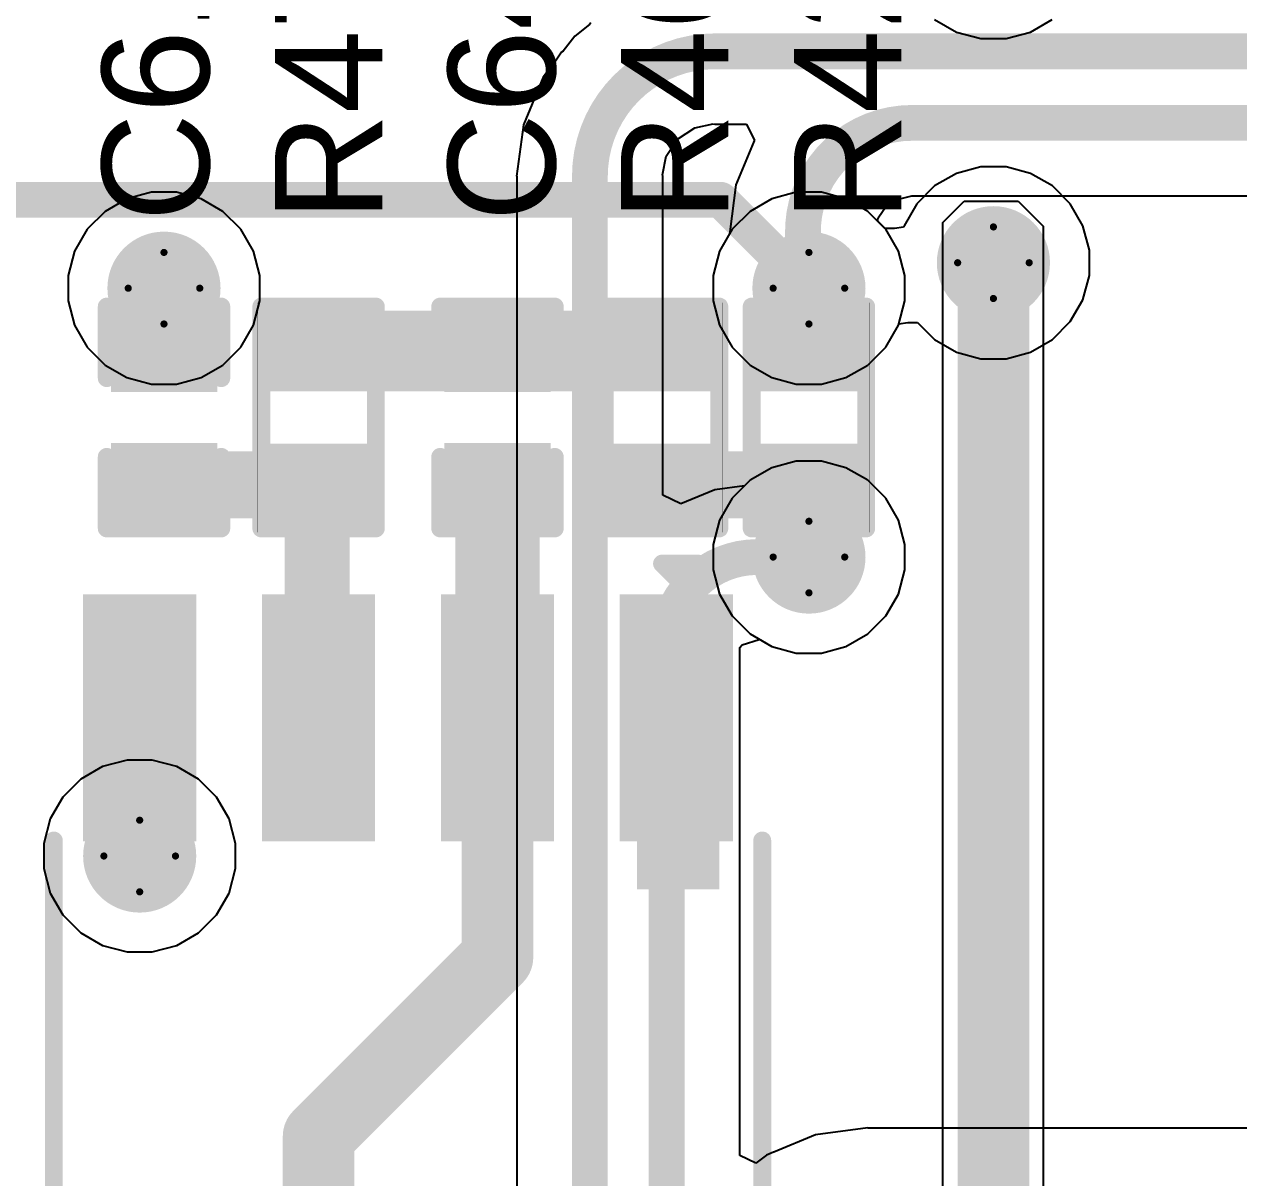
# Model space of a CAD drawing. Header units: inches. Extents: x -17.5 to 14.7, y -6.2 to 5.9.
# Drawn here: x 1.0109 to 1.3503, y 1.4066 to 1.7289 of the extents above; entities that cross this region are included whole.
import ezdxf

# ---------------------------------------------------------------- set-up
doc = ezdxf.new("R2010")
doc.units = ezdxf.units.IN
doc.header["$MEASUREMENT"] = 0
for name, color, linetype in [('Bottom Layer', 5, 'Continuous'), ('Bottom Solder', 6, 'Continuous'), ('Drill Drawing', 1, 'Continuous'), ('Ground Layer', 76, 'Continuous'), ('Power Layer', 16, 'Continuous'), ('Top Layer', 1, 'Continuous'), ('Top Overlay', 2, 'Continuous'), ('Top Paste', 8, 'Continuous'), ('Top Solder', 216, 'Continuous'), ('Via Holes', 16, 'Continuous')]:
    doc.layers.add(name, color=color, linetype=linetype)
doc.styles.add('Arial', font='', dxfattribs={"height": 0.2})
doc.styles.get('Arial').set_extended_font_data('Arial')

# ---------------------------------------------------------------- blocks, each defined once
blk = doc.blocks.new('SOIC_8_0_154___3_90___W______8')
at = {"layer": 'Top Layer'}
for points in [[(-0.13681, 0.06319), (-0.13681, 0.08681), (-0.07579, 0.08681), (-0.07579, 0.06319)], [(0.07579, 0.06319), (0.07579, 0.08681), (0.13681, 0.08681), (0.13681, 0.06319)], [(-0.13681, 0.01319), (-0.13681, 0.03681), (-0.07579, 0.03681), (-0.07579, 0.01319)], [(0.07579, 0.01319), (0.07579, 0.03681), (0.13681, 0.03681), (0.13681, 0.01319)], [(-0.13681, -0.03681), (-0.13681, -0.01319), (-0.07579, -0.01319), (-0.07579, -0.03681)], [(0.07579, -0.03681), (0.07579, -0.01319), (0.13681, -0.01319), (0.13681, -0.03681)], [(-0.13681, -0.08681), (-0.13681, -0.06319), (-0.07579, -0.06319), (-0.07579, -0.08681)], [(0.07579, -0.08681), (0.07579, -0.06319), (0.13681, -0.06319), (0.13681, -0.08681)]]:
    blk.add_hatch(color=1, dxfattribs=at).paths.add_polyline_path(points)
at = {"layer": 'Top Overlay'}
blk.add_hatch(color=2, dxfattribs=at).paths.add_polyline_path([(-0.07238, 0.064), (-0.05838, 0.064), (-0.05838, 0.087), (-0.07238, 0.087)])
at = {"layer": 'Top Paste'}
for points in [[(-0.13681, 0.06319), (-0.13681, 0.08681), (-0.07579, 0.08681), (-0.07579, 0.06319)], [(0.07579, 0.06319), (0.07579, 0.08681), (0.13681, 0.08681), (0.13681, 0.06319)], [(-0.13681, 0.01319), (-0.13681, 0.03681), (-0.07579, 0.03681), (-0.07579, 0.01319)], [(0.07579, 0.01319), (0.07579, 0.03681), (0.13681, 0.03681), (0.13681, 0.01319)], [(-0.13681, -0.03681), (-0.13681, -0.01319), (-0.07579, -0.01319), (-0.07579, -0.03681)], [(0.07579, -0.03681), (0.07579, -0.01319), (0.13681, -0.01319), (0.13681, -0.03681)], [(-0.13681, -0.08681), (-0.13681, -0.06319), (-0.07579, -0.06319), (-0.07579, -0.08681)], [(0.07579, -0.08681), (0.07579, -0.06319), (0.13681, -0.06319), (0.13681, -0.08681)]]:
    blk.add_hatch(color=8, dxfattribs=at).paths.add_polyline_path(points)
at = {"layer": 'Top Solder'}
for points in [[(-0.14081, 0.05919), (-0.14081, 0.09081), (-0.07179, 0.09081), (-0.07179, 0.05919)], [(0.07179, 0.05919), (0.07179, 0.09081), (0.14081, 0.09081), (0.14081, 0.05919)], [(-0.14081, 0.00919), (-0.14081, 0.04081), (-0.07179, 0.04081), (-0.07179, 0.00919)], [(0.07179, 0.00919), (0.07179, 0.04081), (0.14081, 0.04081), (0.14081, 0.00919)], [(-0.14081, -0.04081), (-0.14081, -0.00919), (-0.07179, -0.00919), (-0.07179, -0.04081)], [(0.07179, -0.04081), (0.07179, -0.00919), (0.14081, -0.00919), (0.14081, -0.04081)], [(-0.14081, -0.09081), (-0.14081, -0.05919), (-0.07179, -0.05919), (-0.07179, -0.09081)], [(0.07179, -0.09081), (0.07179, -0.05919), (0.14081, -0.05919), (0.14081, -0.09081)]]:
    blk.add_hatch(color=216, dxfattribs=at).paths.add_polyline_path(points)
at = {"layer": 'Top Overlay'}
for points in [[(0.071, 0.099, 0.005, 0.005, 0), (-0.072, 0.099, 0.005, 0.005, 0)], [(-0.14937, 0.071, 0.005, 0.005, 0), (-0.14937, 0.081, 0.005, 0.005, 0)], [(-0.14437, 0.076, 0.005, 0.005, 0), (-0.14937, 0.081, 0.005, 0.005, 0)], [(-0.14937, 0.071, 0.005, 0.005, 0), (-0.14437, 0.076, 0.005, 0.005, 0)], [(0.071, -0.099, 0.005, 0.005, 0), (-0.072, -0.099, 0.005, 0.005, 0)]]:
    blk.add_lwpolyline(points, format="xyseb", dxfattribs=at)
for points in [[(-0.07325, 0.099, 0.0025, 0.0025, 1), (-0.07075, 0.099, 0.0025, 0.0025, 1)], [(0.06975, 0.099, 0.0025, 0.0025, 1), (0.07225, 0.099, 0.0025, 0.0025, 1)], [(-0.15062, 0.081, 0.0025, 0.0025, 1), (-0.14812, 0.081, 0.0025, 0.0025, 1)], [(-0.15062, 0.081, 0.0025, 0.0025, 1), (-0.14812, 0.081, 0.0025, 0.0025, 1)], [(-0.14562, 0.076, 0.0025, 0.0025, 1), (-0.14312, 0.076, 0.0025, 0.0025, 1)], [(-0.14562, 0.076, 0.0025, 0.0025, 1), (-0.14312, 0.076, 0.0025, 0.0025, 1)], [(-0.15062, 0.071, 0.0025, 0.0025, 1), (-0.14812, 0.071, 0.0025, 0.0025, 1)], [(-0.15062, 0.071, 0.0025, 0.0025, 1), (-0.14812, 0.071, 0.0025, 0.0025, 1)], [(-0.07325, -0.099, 0.0025, 0.0025, 1), (-0.07075, -0.099, 0.0025, 0.0025, 1)], [(0.06975, -0.099, 0.0025, 0.0025, 1), (0.07225, -0.099, 0.0025, 0.0025, 1)]]:
    blk.add_lwpolyline(points, format="xyseb", close=True, dxfattribs=at)
blk = doc.blocks.new('R___0402_28')
at = {"layer": 'Top Layer'}
for points in [[(-0.0275, -0.0125), (-0.0275, 0.0125), (-0.0095, 0.0125), (-0.0095, -0.0125)], [(0.0095, -0.0125), (0.0095, 0.0125), (0.0275, 0.0125), (0.0275, -0.0125)]]:
    blk.add_hatch(color=1, dxfattribs=at).paths.add_polyline_path(points)
at = {"layer": 'Top Paste'}
for points in [[(-0.0275, -0.0125), (-0.0275, 0.0125), (-0.0095, 0.0125), (-0.0095, -0.0125)], [(0.0095, -0.0125), (0.0095, 0.0125), (0.0275, 0.0125), (0.0275, -0.0125)]]:
    blk.add_hatch(color=8, dxfattribs=at).paths.add_polyline_path(points)
at = {"layer": 'Top Solder'}
for points in [[(-0.02967, -0.01467), (-0.02967, 0.01467), (-0.00733, 0.01467), (-0.00733, -0.01467)], [(0.00733, -0.01467), (0.00733, 0.01467), (0.02967, 0.01467), (0.02967, -0.01467)]]:
    blk.add_hatch(color=216, dxfattribs=at).paths.add_polyline_path(points)
at = {"layer": 'Top Overlay'}
for points in [[(-0.031, -0.016, 0.005, 0.005, 0), (-0.031, 0.016, 0.005, 0.005, 0)], [(0.031, 0.016, 0.005, 0.005, 0), (-0.031, 0.016, 0.005, 0.005, 0)], [(0.031, -0.016, 0.005, 0.005, 0), (0.031, 0.016, 0.005, 0.005, 0)], [(0.031, -0.016, 0.005, 0.005, 0), (-0.031, -0.016, 0.005, 0.005, 0)], [(0.032, -0.017, 0.000127, 0.000127, 0), (-0.032, -0.017, 0.000127, 0.000127, 0)]]:
    blk.add_lwpolyline(points, format="xyseb", dxfattribs=at)
for points in [[(-0.03225, 0.016, 0.0025, 0.0025, 1), (-0.02975, 0.016, 0.0025, 0.0025, 1)], [(-0.03225, 0.016, 0.0025, 0.0025, 1), (-0.02975, 0.016, 0.0025, 0.0025, 1)], [(0.02975, 0.016, 0.0025, 0.0025, 1), (0.03225, 0.016, 0.0025, 0.0025, 1)], [(0.02975, 0.016, 0.0025, 0.0025, 1), (0.03225, 0.016, 0.0025, 0.0025, 1)], [(-0.03225, -0.016, 0.0025, 0.0025, 1), (-0.02975, -0.016, 0.0025, 0.0025, 1)], [(-0.03225, -0.016, 0.0025, 0.0025, 1), (-0.02975, -0.016, 0.0025, 0.0025, 1)], [(0.02975, -0.016, 0.0025, 0.0025, 1), (0.03225, -0.016, 0.0025, 0.0025, 1)], [(0.02975, -0.016, 0.0025, 0.0025, 1), (0.03225, -0.016, 0.0025, 0.0025, 1)], [(-0.03203, -0.017, 0.0000635, 0.0000635, 1), (-0.03197, -0.017, 0.0000635, 0.0000635, 1)], [(0.03197, -0.017, 0.0000635, 0.0000635, 1), (0.03203, -0.017, 0.0000635, 0.0000635, 1)]]:
    blk.add_lwpolyline(points, format="xyseb", close=True, dxfattribs=at)
blk = doc.blocks.new('R___0402_29')
at = {"layer": 'Top Layer'}
for points in [[(-0.0275, -0.0125), (-0.0275, 0.0125), (-0.0095, 0.0125), (-0.0095, -0.0125)], [(0.0095, -0.0125), (0.0095, 0.0125), (0.0275, 0.0125), (0.0275, -0.0125)]]:
    blk.add_hatch(color=1, dxfattribs=at).paths.add_polyline_path(points)
at = {"layer": 'Top Paste'}
for points in [[(-0.0275, -0.0125), (-0.0275, 0.0125), (-0.0095, 0.0125), (-0.0095, -0.0125)], [(0.0095, -0.0125), (0.0095, 0.0125), (0.0275, 0.0125), (0.0275, -0.0125)]]:
    blk.add_hatch(color=8, dxfattribs=at).paths.add_polyline_path(points)
at = {"layer": 'Top Solder'}
for points in [[(-0.02967, -0.01467), (-0.02967, 0.01467), (-0.00733, 0.01467), (-0.00733, -0.01467)], [(0.00733, -0.01467), (0.00733, 0.01467), (0.02967, 0.01467), (0.02967, -0.01467)]]:
    blk.add_hatch(color=216, dxfattribs=at).paths.add_polyline_path(points)
at = {"layer": 'Top Overlay'}
for points in [[(-0.031, 0.016, 0.005, 0.005, 0), (-0.031, -0.016, 0.005, 0.005, 0)], [(-0.031, 0.016, 0.005, 0.005, 0), (0.031, 0.016, 0.005, 0.005, 0)], [(0.031, 0.016, 0.005, 0.005, 0), (0.031, -0.016, 0.005, 0.005, 0)], [(-0.031, -0.016, 0.005, 0.005, 0), (0.031, -0.016, 0.005, 0.005, 0)], [(-0.032, -0.017, 0.000127, 0.000127, 0), (0.032, -0.017, 0.000127, 0.000127, 0)]]:
    blk.add_lwpolyline(points, format="xyseb", dxfattribs=at)
for points in [[(-0.03225, 0.016, 0.0025, 0.0025, 1), (-0.02975, 0.016, 0.0025, 0.0025, 1)], [(-0.03225, 0.016, 0.0025, 0.0025, 1), (-0.02975, 0.016, 0.0025, 0.0025, 1)], [(0.02975, 0.016, 0.0025, 0.0025, 1), (0.03225, 0.016, 0.0025, 0.0025, 1)], [(0.02975, 0.016, 0.0025, 0.0025, 1), (0.03225, 0.016, 0.0025, 0.0025, 1)], [(-0.03225, -0.016, 0.0025, 0.0025, 1), (-0.02975, -0.016, 0.0025, 0.0025, 1)], [(-0.03225, -0.016, 0.0025, 0.0025, 1), (-0.02975, -0.016, 0.0025, 0.0025, 1)], [(0.02975, -0.016, 0.0025, 0.0025, 1), (0.03225, -0.016, 0.0025, 0.0025, 1)], [(0.02975, -0.016, 0.0025, 0.0025, 1), (0.03225, -0.016, 0.0025, 0.0025, 1)], [(-0.03203, -0.017, 0.0000635, 0.0000635, 1), (-0.03197, -0.017, 0.0000635, 0.0000635, 1)], [(0.03197, -0.017, 0.0000635, 0.0000635, 1), (0.03203, -0.017, 0.0000635, 0.0000635, 1)]]:
    blk.add_lwpolyline(points, format="xyseb", close=True, dxfattribs=at)
blk = doc.blocks.new('R___0402_33')
at = {"layer": 'Top Layer'}
for points in [[(-0.0275, -0.0125), (-0.0275, 0.0125), (-0.0095, 0.0125), (-0.0095, -0.0125)], [(0.0095, -0.0125), (0.0095, 0.0125), (0.0275, 0.0125), (0.0275, -0.0125)]]:
    blk.add_hatch(color=1, dxfattribs=at).paths.add_polyline_path(points)
at = {"layer": 'Top Paste'}
for points in [[(-0.0275, -0.0125), (-0.0275, 0.0125), (-0.0095, 0.0125), (-0.0095, -0.0125)], [(0.0095, -0.0125), (0.0095, 0.0125), (0.0275, 0.0125), (0.0275, -0.0125)]]:
    blk.add_hatch(color=8, dxfattribs=at).paths.add_polyline_path(points)
at = {"layer": 'Top Solder'}
for points in [[(-0.02967, -0.01467), (-0.02967, 0.01467), (-0.00733, 0.01467), (-0.00733, -0.01467)], [(0.00733, -0.01467), (0.00733, 0.01467), (0.02967, 0.01467), (0.02967, -0.01467)]]:
    blk.add_hatch(color=216, dxfattribs=at).paths.add_polyline_path(points)
at = {"layer": 'Top Overlay'}
for points in [[(-0.031, 0.016, 0.005, 0.005, 0), (-0.031, -0.016, 0.005, 0.005, 0)], [(-0.031, 0.016, 0.005, 0.005, 0), (0.031, 0.016, 0.005, 0.005, 0)], [(0.031, 0.016, 0.005, 0.005, 0), (0.031, -0.016, 0.005, 0.005, 0)], [(-0.031, -0.016, 0.005, 0.005, 0), (0.031, -0.016, 0.005, 0.005, 0)], [(-0.032, -0.017, 0.000127, 0.000127, 0), (0.032, -0.017, 0.000127, 0.000127, 0)]]:
    blk.add_lwpolyline(points, format="xyseb", dxfattribs=at)
for points in [[(-0.03225, 0.016, 0.0025, 0.0025, 1), (-0.02975, 0.016, 0.0025, 0.0025, 1)], [(-0.03225, 0.016, 0.0025, 0.0025, 1), (-0.02975, 0.016, 0.0025, 0.0025, 1)], [(0.02975, 0.016, 0.0025, 0.0025, 1), (0.03225, 0.016, 0.0025, 0.0025, 1)], [(0.02975, 0.016, 0.0025, 0.0025, 1), (0.03225, 0.016, 0.0025, 0.0025, 1)], [(-0.03225, -0.016, 0.0025, 0.0025, 1), (-0.02975, -0.016, 0.0025, 0.0025, 1)], [(-0.03225, -0.016, 0.0025, 0.0025, 1), (-0.02975, -0.016, 0.0025, 0.0025, 1)], [(0.02975, -0.016, 0.0025, 0.0025, 1), (0.03225, -0.016, 0.0025, 0.0025, 1)], [(0.02975, -0.016, 0.0025, 0.0025, 1), (0.03225, -0.016, 0.0025, 0.0025, 1)], [(-0.03203, -0.017, 0.0000635, 0.0000635, 1), (-0.03197, -0.017, 0.0000635, 0.0000635, 1)], [(0.03197, -0.017, 0.0000635, 0.0000635, 1), (0.03203, -0.017, 0.0000635, 0.0000635, 1)]]:
    blk.add_lwpolyline(points, format="xyseb", close=True, dxfattribs=at)
blk = doc.blocks.new('C___0402_55')
at = {"layer": 'Top Layer'}
for points in [[(-0.0275, -0.0125), (-0.0275, 0.0125), (-0.0095, 0.0125), (-0.0095, -0.0125)], [(0.0095, -0.0125), (0.0095, 0.0125), (0.0275, 0.0125), (0.0275, -0.0125)]]:
    blk.add_hatch(color=1, dxfattribs=at).paths.add_polyline_path(points)
at = {"layer": 'Top Paste'}
for points in [[(-0.0275, -0.0125), (-0.0275, 0.0125), (-0.0095, 0.0125), (-0.0095, -0.0125)], [(0.0095, -0.0125), (0.0095, 0.0125), (0.0275, 0.0125), (0.0275, -0.0125)]]:
    blk.add_hatch(color=8, dxfattribs=at).paths.add_polyline_path(points)
at = {"layer": 'Top Solder'}
for points in [[(-0.02986, -0.01486), (-0.02986, 0.01486), (-0.00714, 0.01486), (-0.00714, -0.01486)], [(0.00714, -0.01486), (0.00714, 0.01486), (0.02986, 0.01486), (0.02986, -0.01486)]]:
    blk.add_hatch(color=216, dxfattribs=at).paths.add_polyline_path(points)
at = {"layer": 'Top Overlay'}
for points in [[(-0.011, 0.016, 0.005, 0.005, 0), (-0.031, 0.016, 0.005, 0.005, 0)], [(-0.031, -0.016, 0.005, 0.005, 0), (-0.031, 0.016, 0.005, 0.005, 0)], [(0.031, 0.016, 0.005, 0.005, 0), (0.011, 0.016, 0.005, 0.005, 0)], [(0.031, -0.016, 0.005, 0.005, 0), (0.031, 0.016, 0.005, 0.005, 0)], [(-0.011, -0.016, 0.005, 0.005, 0), (-0.031, -0.016, 0.005, 0.005, 0)], [(0.031, -0.016, 0.005, 0.005, 0), (0.011, -0.016, 0.005, 0.005, 0)]]:
    blk.add_lwpolyline(points, format="xyseb", dxfattribs=at)
for points in [[(-0.03225, 0.016, 0.0025, 0.0025, 1), (-0.02975, 0.016, 0.0025, 0.0025, 1)], [(-0.03225, 0.016, 0.0025, 0.0025, 1), (-0.02975, 0.016, 0.0025, 0.0025, 1)], [(-0.01225, 0.016, 0.0025, 0.0025, 1), (-0.00975, 0.016, 0.0025, 0.0025, 1)], [(0.00975, 0.016, 0.0025, 0.0025, 1), (0.01225, 0.016, 0.0025, 0.0025, 1)], [(0.02975, 0.016, 0.0025, 0.0025, 1), (0.03225, 0.016, 0.0025, 0.0025, 1)], [(0.02975, 0.016, 0.0025, 0.0025, 1), (0.03225, 0.016, 0.0025, 0.0025, 1)], [(-0.03225, -0.016, 0.0025, 0.0025, 1), (-0.02975, -0.016, 0.0025, 0.0025, 1)], [(-0.03225, -0.016, 0.0025, 0.0025, 1), (-0.02975, -0.016, 0.0025, 0.0025, 1)], [(-0.01225, -0.016, 0.0025, 0.0025, 1), (-0.00975, -0.016, 0.0025, 0.0025, 1)], [(0.00975, -0.016, 0.0025, 0.0025, 1), (0.01225, -0.016, 0.0025, 0.0025, 1)], [(0.02975, -0.016, 0.0025, 0.0025, 1), (0.03225, -0.016, 0.0025, 0.0025, 1)], [(0.02975, -0.016, 0.0025, 0.0025, 1), (0.03225, -0.016, 0.0025, 0.0025, 1)]]:
    blk.add_lwpolyline(points, format="xyseb", close=True, dxfattribs=at)
blk = doc.blocks.new('C___0402_57')
at = {"layer": 'Top Layer'}
for points in [[(-0.0275, -0.0125), (-0.0275, 0.0125), (-0.0095, 0.0125), (-0.0095, -0.0125)], [(0.0095, -0.0125), (0.0095, 0.0125), (0.0275, 0.0125), (0.0275, -0.0125)]]:
    blk.add_hatch(color=1, dxfattribs=at).paths.add_polyline_path(points)
at = {"layer": 'Top Paste'}
for points in [[(-0.0275, -0.0125), (-0.0275, 0.0125), (-0.0095, 0.0125), (-0.0095, -0.0125)], [(0.0095, -0.0125), (0.0095, 0.0125), (0.0275, 0.0125), (0.0275, -0.0125)]]:
    blk.add_hatch(color=8, dxfattribs=at).paths.add_polyline_path(points)
at = {"layer": 'Top Solder'}
for points in [[(-0.02986, -0.01486), (-0.02986, 0.01486), (-0.00714, 0.01486), (-0.00714, -0.01486)], [(0.00714, -0.01486), (0.00714, 0.01486), (0.02986, 0.01486), (0.02986, -0.01486)]]:
    blk.add_hatch(color=216, dxfattribs=at).paths.add_polyline_path(points)
at = {"layer": 'Top Overlay'}
for points in [[(-0.011, 0.016, 0.005, 0.005, 0), (-0.031, 0.016, 0.005, 0.005, 0)], [(-0.031, -0.016, 0.005, 0.005, 0), (-0.031, 0.016, 0.005, 0.005, 0)], [(0.031, 0.016, 0.005, 0.005, 0), (0.011, 0.016, 0.005, 0.005, 0)], [(0.031, -0.016, 0.005, 0.005, 0), (0.031, 0.016, 0.005, 0.005, 0)], [(-0.011, -0.016, 0.005, 0.005, 0), (-0.031, -0.016, 0.005, 0.005, 0)], [(0.031, -0.016, 0.005, 0.005, 0), (0.011, -0.016, 0.005, 0.005, 0)]]:
    blk.add_lwpolyline(points, format="xyseb", dxfattribs=at)
for points in [[(-0.03225, 0.016, 0.0025, 0.0025, 1), (-0.02975, 0.016, 0.0025, 0.0025, 1)], [(-0.03225, 0.016, 0.0025, 0.0025, 1), (-0.02975, 0.016, 0.0025, 0.0025, 1)], [(-0.01225, 0.016, 0.0025, 0.0025, 1), (-0.00975, 0.016, 0.0025, 0.0025, 1)], [(0.00975, 0.016, 0.0025, 0.0025, 1), (0.01225, 0.016, 0.0025, 0.0025, 1)], [(0.02975, 0.016, 0.0025, 0.0025, 1), (0.03225, 0.016, 0.0025, 0.0025, 1)], [(0.02975, 0.016, 0.0025, 0.0025, 1), (0.03225, 0.016, 0.0025, 0.0025, 1)], [(-0.03225, -0.016, 0.0025, 0.0025, 1), (-0.02975, -0.016, 0.0025, 0.0025, 1)], [(-0.03225, -0.016, 0.0025, 0.0025, 1), (-0.02975, -0.016, 0.0025, 0.0025, 1)], [(-0.01225, -0.016, 0.0025, 0.0025, 1), (-0.00975, -0.016, 0.0025, 0.0025, 1)], [(0.00975, -0.016, 0.0025, 0.0025, 1), (0.01225, -0.016, 0.0025, 0.0025, 1)], [(0.02975, -0.016, 0.0025, 0.0025, 1), (0.03225, -0.016, 0.0025, 0.0025, 1)], [(0.02975, -0.016, 0.0025, 0.0025, 1), (0.03225, -0.016, 0.0025, 0.0025, 1)]]:
    blk.add_lwpolyline(points, format="xyseb", close=True, dxfattribs=at)

msp = doc.modelspace()

# ---------------------------------------------------------------- hatches: boundary and pattern name
at = {"layer": 'Bottom Layer'}
h = msp.add_hatch(color=5, dxfattribs=at)
edge = h.paths.add_edge_path()
edge.add_arc((1.28172, 1.66226), 0.01181, 0, 360)
h = msp.add_hatch(color=5, dxfattribs=at)
edge = h.paths.add_edge_path()
edge.add_arc((1.0499, 1.65514), 0.01181, 0, 360)
h = msp.add_hatch(color=5, dxfattribs=at)
edge = h.paths.add_edge_path()
edge.add_arc((1.23016, 1.65514), 0.01181, 0, 360)
h = msp.add_hatch(color=5, dxfattribs=at)
edge = h.paths.add_edge_path()
edge.add_arc((1.23016, 1.58001), 0.01181, 0, 360)
h = msp.add_hatch(color=5, dxfattribs=at)
edge = h.paths.add_edge_path()
edge.add_arc((1.04311, 1.49647), 0.01181, 0, 360)
at = {"layer": 'Bottom Solder'}
h = msp.add_hatch(color=6, dxfattribs=at)
edge = h.paths.add_edge_path()
edge.add_arc((1.28172, 1.66226), 0.01581, 0, 360)
h = msp.add_hatch(color=6, dxfattribs=at)
edge = h.paths.add_edge_path()
edge.add_arc((1.0499, 1.65514), 0.01581, 0, 360)
h = msp.add_hatch(color=6, dxfattribs=at)
edge = h.paths.add_edge_path()
edge.add_arc((1.23016, 1.65514), 0.01581, 0, 360)
h = msp.add_hatch(color=6, dxfattribs=at)
edge = h.paths.add_edge_path()
edge.add_arc((1.23016, 1.58001), 0.01581, 0, 360)
h = msp.add_hatch(color=6, dxfattribs=at)
edge = h.paths.add_edge_path()
edge.add_arc((1.04311, 1.49647), 0.01581, 0, 360)
at = {"layer": 'Ground Layer'}
h = msp.add_hatch(color=76, dxfattribs=at)
edge = h.paths.add_edge_path()
edge.add_arc((1.28172, 1.66226), 0.01181, 0, 360)
h = msp.add_hatch(color=76, dxfattribs=at)
edge = h.paths.add_edge_path()
edge.add_arc((1.0499, 1.65514), 0.01181, 0, 360)
h = msp.add_hatch(color=76, dxfattribs=at)
edge = h.paths.add_edge_path()
edge.add_arc((1.23016, 1.65514), 0.01181, 0, 360)
h = msp.add_hatch(color=76, dxfattribs=at)
edge = h.paths.add_edge_path()
edge.add_arc((1.23016, 1.58001), 0.01181, 0, 360)
h = msp.add_hatch(color=76, dxfattribs=at)
edge = h.paths.add_edge_path()
edge.add_arc((1.04311, 1.49647), 0.01181, 0, 360)
at = {"layer": 'Power Layer'}
h = msp.add_hatch(color=16, dxfattribs=at)
edge = h.paths.add_edge_path()
edge.add_arc((1.28172, 1.66226), 0.01181, 0, 360)
h = msp.add_hatch(color=16, dxfattribs=at)
edge = h.paths.add_edge_path()
edge.add_arc((1.0499, 1.65514), 0.01181, 0, 360)
h = msp.add_hatch(color=16, dxfattribs=at)
edge = h.paths.add_edge_path()
edge.add_arc((1.23016, 1.65514), 0.01181, 0, 360)
h = msp.add_hatch(color=16, dxfattribs=at)
edge = h.paths.add_edge_path()
edge.add_arc((1.23016, 1.58001), 0.01181, 0, 360)
h = msp.add_hatch(color=16, dxfattribs=at)
edge = h.paths.add_edge_path()
edge.add_arc((1.04311, 1.49647), 0.01181, 0, 360)
at = {"layer": 'Top Layer'}
h = msp.add_hatch(color=1, dxfattribs=at)
edge = h.paths.add_edge_path()
edge.add_arc((1.28172, 1.66226), 0.01181, 0, 360)
h = msp.add_hatch(color=1, dxfattribs=at)
edge = h.paths.add_edge_path()
edge.add_arc((1.0499, 1.65514), 0.01181, 0, 360)
h = msp.add_hatch(color=1, dxfattribs=at)
edge = h.paths.add_edge_path()
edge.add_arc((1.23016, 1.65514), 0.01181, 0, 360)
for points in [[(1.03811, 1.63534), (1.06171, 1.63534), (1.06171, 1.65514), (1.03811, 1.65514)], [(1.21836, 1.63534), (1.24197, 1.63534), (1.24197, 1.65514), (1.21836, 1.65514)], [(1.08061, 1.62634), (1.20161, 1.62634), (1.20161, 1.64883), (1.08061, 1.64883)], [(1.03741, 1.59081), (1.10561, 1.59081), (1.10561, 1.60951), (1.03741, 1.60951)], [(1.17661, 1.59081), (1.24266, 1.59081), (1.24266, 1.60951), (1.17661, 1.60951)], [(1.08365, 1.53511), (1.10177, 1.53511), (1.10177, 1.60811), (1.08365, 1.60811)], [(1.1313, 1.53511), (1.15492, 1.53511), (1.15492, 1.59981), (1.1313, 1.59981)], [(1.24196, 1.59981), (1.21836, 1.59981), (1.21836, 1.58001), (1.24196, 1.58001)], [(1.05491, 1.52), (1.0313, 1.52), (1.0313, 1.49647), (1.05491, 1.49647)]]:
    msp.add_hatch(color=1, dxfattribs=at).paths.add_polyline_path(points)
h = msp.add_hatch(color=1, dxfattribs=at)
edge = h.paths.add_edge_path()
edge.add_arc((1.23016, 1.58001), 0.01181, 0, 360)
h = msp.add_hatch(color=1, dxfattribs=at)
edge = h.paths.add_edge_path()
edge.add_arc((1.04311, 1.49647), 0.01181, 0, 360)
at = {"layer": 'Top Solder'}
h = msp.add_hatch(color=216, dxfattribs=at)
edge = h.paths.add_edge_path()
edge.add_arc((1.28172, 1.66226), 0.01581, 0, 360)
h = msp.add_hatch(color=216, dxfattribs=at)
edge = h.paths.add_edge_path()
edge.add_arc((1.0499, 1.65514), 0.01581, 0, 360)
h = msp.add_hatch(color=216, dxfattribs=at)
edge = h.paths.add_edge_path()
edge.add_arc((1.23016, 1.65514), 0.01581, 0, 360)
h = msp.add_hatch(color=216, dxfattribs=at)
edge = h.paths.add_edge_path()
edge.add_arc((1.23016, 1.58001), 0.01581, 0, 360)
h = msp.add_hatch(color=216, dxfattribs=at)
edge = h.paths.add_edge_path()
edge.add_arc((1.04311, 1.49647), 0.01581, 0, 360)
at = {"layer": 'Via Holes'}
h = msp.add_hatch(color=7, dxfattribs=at)
edge = h.paths.add_edge_path()
edge.add_arc((1.28172, 1.66226), 0.00591, 0, 360)
h = msp.add_hatch(color=7, dxfattribs=at)
edge = h.paths.add_edge_path()
edge.add_arc((1.0499, 1.65514), 0.00591, 0, 360)
h = msp.add_hatch(color=7, dxfattribs=at)
edge = h.paths.add_edge_path()
edge.add_arc((1.23016, 1.65514), 0.00591, 0, 360)
h = msp.add_hatch(color=7, dxfattribs=at)
edge = h.paths.add_edge_path()
edge.add_arc((1.23016, 1.58001), 0.00591, 0, 360)
h = msp.add_hatch(color=7, dxfattribs=at)
edge = h.paths.add_edge_path()
edge.add_arc((1.04311, 1.49647), 0.00591, 0, 360)

# ---------------------------------------------------------------- linework, layer by layer
at = {"layer": 'Bottom Layer'}
for p, q in [((1.16887, 1.72879), (1.16469, 1.72559)), ((1.16921, 1.72929), (1.16887, 1.72879)), ((1.16469, 1.72559), (1.16149, 1.72141)), ((1.16099, 1.72107), (1.15934, 1.7186)), ((1.16149, 1.72141), (1.16099, 1.72107)), ((1.15934, 1.7186), (1.15589, 1.71411)), ((1.15589, 1.71411), (1.15036, 1.70075)), ((1.15036, 1.70075), (1.14847, 1.68641)), ((1.19824, 1.7), (1.20343, 1.70103)), ((1.20343, 1.70103), (1.20386, 1.70094)), ((1.20386, 1.70094), (1.21275, 1.70094)), ((1.21275, 1.70094), (1.21496, 1.69646)), ((1.19347, 1.69681), (1.19824, 1.7)), ((1.19028, 1.69204), (1.19347, 1.69681)), ((1.21485, 1.69632), (1.20977, 1.68404)), ((1.21496, 1.69646), (1.21485, 1.69632)), ((1.18925, 1.68685), (1.19028, 1.69204)), ((1.14847, 1.68641), (1.14855, 1.68641)), ((1.14855, 1.68641), (1.14855, 1.39321)), ((1.18933, 1.68641), (1.18925, 1.68685)), ((1.18933, 1.5973), (1.18933, 1.68641)), ((1.20977, 1.68404), (1.20803, 1.67087)), ((1.2544, 1.67983), (1.25893, 1.68094)), ((1.25893, 1.68094), (1.25893, 1.68094)), ((1.25893, 1.68094), (1.94038, 1.68094)), ((1.24955, 1.67476), (1.25175, 1.67806)), ((1.25175, 1.67806), (1.2544, 1.67983)), ((1.24936, 1.67385), (1.24955, 1.67476)), ((1.25162, 1.6716), (1.24936, 1.67385)), ((1.20808, 1.67051), (1.20518, 1.66549)), ((1.20803, 1.67087), (1.20808, 1.67051)), ((1.25515, 1.66549), (1.25162, 1.6716)), ((1.20518, 1.66549), (1.20335, 1.65867)), ((1.25697, 1.65867), (1.25515, 1.66549)), ((1.20335, 1.65867), (1.20335, 1.65161)), ((1.25697, 1.65161), (1.25697, 1.65867)), ((1.20335, 1.65161), (1.20518, 1.64479)), ((1.25515, 1.64479), (1.25697, 1.65161)), ((1.20518, 1.64479), (1.20871, 1.63867)), ((1.25162, 1.63867), (1.25515, 1.64479)), ((1.20871, 1.63867), (1.2137, 1.63368)), ((1.24663, 1.63368), (1.25162, 1.63867)), ((1.2137, 1.63368), (1.21981, 1.63015)), ((1.24051, 1.63015), (1.24663, 1.63368)), ((1.21981, 1.63015), (1.22663, 1.62833)), ((1.23369, 1.62833), (1.24051, 1.63015)), ((1.22663, 1.62833), (1.23369, 1.62833)), ((1.22663, 1.60682), (1.21982, 1.60499)), ((1.23369, 1.60682), (1.22663, 1.60682)), ((1.24051, 1.60499), (1.23369, 1.60682)), ((1.21982, 1.60499), (1.2137, 1.60146)), ((1.24663, 1.60146), (1.24051, 1.60499)), ((1.20386, 1.59884), (1.19433, 1.59489)), ((1.21218, 1.59994), (1.20386, 1.59884)), ((1.2137, 1.60146), (1.21218, 1.59994)), ((1.25162, 1.59647), (1.24663, 1.60146)), ((1.19433, 1.59489), (1.18933, 1.5973)), ((1.25515, 1.59036), (1.25162, 1.59647)), ((1.25697, 1.58354), (1.25515, 1.59036)), ((1.25697, 1.57648), (1.25697, 1.58354)), ((1.25515, 1.56966), (1.25697, 1.57648)), ((1.25162, 1.56355), (1.25515, 1.56966)), ((1.24663, 1.55855), (1.25162, 1.56355)), ((1.24051, 1.55502), (1.24663, 1.55855)), ((1.21081, 1.55474), (1.2115, 1.55545)), ((1.21081, 1.41281), (1.21081, 1.55474)), ((1.2115, 1.55545), (1.21624, 1.55693)), ((1.21624, 1.55693), (1.21665, 1.55685)), ((1.21665, 1.55685), (1.21982, 1.55502)), ((1.21982, 1.55502), (1.22663, 1.5532)), ((1.23369, 1.5532), (1.24051, 1.55502)), ((1.22663, 1.5532), (1.23369, 1.5532)), ((1.24663, 1.42049), (1.23195, 1.41855)), ((1.24663, 1.42039), (1.24663, 1.42049)), ((1.93155, 1.42039), (1.24663, 1.42039)), ((1.23195, 1.41855), (1.22034, 1.41375)), ((1.21529, 1.4106), (1.21081, 1.41281)), ((1.21828, 1.41289), (1.21529, 1.4106)), ((1.22023, 1.4137), (1.21828, 1.41289)), ((1.22028, 1.41373), (1.22023, 1.4137)), ((1.22034, 1.41375), (1.22028, 1.41373))]:
    msp.add_line(p, q, dxfattribs=at)
for points in [[(1.18363, 1.71487, 0.01, 0.01, -0.155785), (1.20386, 1.72134, 0.01, 0.01, 0)], [(1.20386, 1.72134, 0.01, 0.01, 0), (1.92764, 1.72134, 0.01, 0.01, 0)], [(1.1754, 1.70665, 0.01, 0.01, -0.08381), (1.18363, 1.71487, 0.01, 0.01, 0)], [(1.16894, 1.68641, 0.01, 0.01, -0.155785), (1.1754, 1.70665, 0.01, 0.01, 0)], [(1.22917, 1.66438, 0.01, 0.01, -0.478605), (1.25893, 1.70134, 0.01, 0.01, 0)], [(1.25893, 1.70134, 0.01, 0.01, 0), (2.21983, 1.70134, 0.01, 0.01, 0)], [(1.16894, 1.02596, 0.01, 0.01, 0), (1.16894, 1.68641, 0.01, 0.01, 0)], [(1.22917, 1.66438, 0.01, 0.01, 0), (1.23016, 1.65514, 0.01, 0.01, 0)], [(1.2, 1.57455, 0.01, 0.01, -0.168957), (1.21568, 1.58001, 0.01, 0.01, 0)], [(1.21568, 1.58001, 0.01, 0.01, 0), (1.23016, 1.58001, 0.01, 0.01, 0)], [(1.19587, 1.57042, 0.01, 0.01, -0.058012), (1.2, 1.57455, 0.01, 0.01, 0)], [(1.19041, 1.55474, 0.01, 0.01, -0.168957), (1.19587, 1.57042, 0.01, 0.01, 0)], [(1.19041, 1.01575, 0.01, 0.01, 0), (1.19041, 1.55474, 0.01, 0.01, 0)]]:
    msp.add_lwpolyline(points, format="xyseb", dxfattribs=at)
for points in [[(1.20136, 1.72134, 0.005, 0.005, 1), (1.20636, 1.72134, 0.005, 0.005, 1)], [(1.20136, 1.72134, 0.005, 0.005, 1), (1.20636, 1.72134, 0.005, 0.005, 1)], [(1.18113, 1.71487, 0.005, 0.005, 1), (1.18613, 1.71487, 0.005, 0.005, 1)], [(1.18113, 1.71487, 0.005, 0.005, 1), (1.18613, 1.71487, 0.005, 0.005, 1)], [(1.1729, 1.70665, 0.005, 0.005, 1), (1.1779, 1.70665, 0.005, 0.005, 1)], [(1.1729, 1.70665, 0.005, 0.005, 1), (1.1779, 1.70665, 0.005, 0.005, 1)], [(1.25643, 1.70134, 0.005, 0.005, 1), (1.26143, 1.70134, 0.005, 0.005, 1)], [(1.25643, 1.70134, 0.005, 0.005, 1), (1.26143, 1.70134, 0.005, 0.005, 1)], [(1.16644, 1.68641, 0.005, 0.005, 1), (1.17144, 1.68641, 0.005, 0.005, 1)], [(1.16644, 1.68641, 0.005, 0.005, 1), (1.17144, 1.68641, 0.005, 0.005, 1)], [(1.22667, 1.66438, 0.005, 0.005, 1), (1.23167, 1.66438, 0.005, 0.005, 1)], [(1.22667, 1.66438, 0.005, 0.005, 1), (1.23167, 1.66438, 0.005, 0.005, 1)], [(1.22766, 1.65514, 0.005, 0.005, 1), (1.23266, 1.65514, 0.005, 0.005, 1)], [(1.21318, 1.58001, 0.005, 0.005, 1), (1.21818, 1.58001, 0.005, 0.005, 1)], [(1.21318, 1.58001, 0.005, 0.005, 1), (1.21818, 1.58001, 0.005, 0.005, 1)], [(1.22766, 1.58001, 0.005, 0.005, 1), (1.23266, 1.58001, 0.005, 0.005, 1)], [(1.1975, 1.57455, 0.005, 0.005, 1), (1.2025, 1.57455, 0.005, 0.005, 1)], [(1.1975, 1.57455, 0.005, 0.005, 1), (1.2025, 1.57455, 0.005, 0.005, 1)], [(1.19337, 1.57042, 0.005, 0.005, 1), (1.19837, 1.57042, 0.005, 0.005, 1)], [(1.19337, 1.57042, 0.005, 0.005, 1), (1.19837, 1.57042, 0.005, 0.005, 1)], [(1.18791, 1.55474, 0.005, 0.005, 1), (1.19291, 1.55474, 0.005, 0.005, 1)], [(1.18791, 1.55474, 0.005, 0.005, 1), (1.19291, 1.55474, 0.005, 0.005, 1)]]:
    msp.add_lwpolyline(points, format="xyseb", close=True, dxfattribs=at)
at = {"layer": 'Drill Drawing'}
for points in [[(1.27172, 1.66226, 0.002, 0.002, 0), (1.28172, 1.67226, 0.002, 0.002, 0)], [(1.28172, 1.67226, 0.002, 0.002, 0), (1.29172, 1.66226, 0.002, 0.002, 0)], [(1.0399, 1.65514, 0.002, 0.002, 0), (1.0499, 1.66514, 0.002, 0.002, 0)], [(1.0499, 1.66514, 0.002, 0.002, 0), (1.0599, 1.65514, 0.002, 0.002, 0)], [(1.22016, 1.65514, 0.002, 0.002, 0), (1.23016, 1.66514, 0.002, 0.002, 0)], [(1.23016, 1.66514, 0.002, 0.002, 0), (1.24016, 1.65514, 0.002, 0.002, 0)], [(1.27172, 1.66226, 0.002, 0.002, 0), (1.28172, 1.65226, 0.002, 0.002, 0)], [(1.28172, 1.65226, 0.002, 0.002, 0), (1.29172, 1.66226, 0.002, 0.002, 0)], [(1.0399, 1.65514, 0.002, 0.002, 0), (1.0499, 1.64514, 0.002, 0.002, 0)], [(1.0499, 1.64514, 0.002, 0.002, 0), (1.0599, 1.65514, 0.002, 0.002, 0)], [(1.22016, 1.65514, 0.002, 0.002, 0), (1.23016, 1.64514, 0.002, 0.002, 0)], [(1.23016, 1.64514, 0.002, 0.002, 0), (1.24016, 1.65514, 0.002, 0.002, 0)], [(1.22016, 1.58001, 0.002, 0.002, 0), (1.23016, 1.59001, 0.002, 0.002, 0)], [(1.23016, 1.59001, 0.002, 0.002, 0), (1.24016, 1.58001, 0.002, 0.002, 0)], [(1.22016, 1.58001, 0.002, 0.002, 0), (1.23016, 1.57001, 0.002, 0.002, 0)], [(1.23016, 1.57001, 0.002, 0.002, 0), (1.24016, 1.58001, 0.002, 0.002, 0)], [(1.03311, 1.49647, 0.002, 0.002, 0), (1.04311, 1.50647, 0.002, 0.002, 0)], [(1.04311, 1.50647, 0.002, 0.002, 0), (1.05311, 1.49647, 0.002, 0.002, 0)], [(1.03311, 1.49647, 0.002, 0.002, 0), (1.04311, 1.48647, 0.002, 0.002, 0)], [(1.04311, 1.48647, 0.002, 0.002, 0), (1.05311, 1.49647, 0.002, 0.002, 0)]]:
    msp.add_lwpolyline(points, format="xyseb", dxfattribs=at)
for points in [[(1.28122, 1.67226, 0.001, 0.001, 1), (1.28222, 1.67226, 0.001, 0.001, 1)], [(1.28122, 1.67226, 0.001, 0.001, 1), (1.28222, 1.67226, 0.001, 0.001, 1)], [(1.0494, 1.66514, 0.001, 0.001, 1), (1.0504, 1.66514, 0.001, 0.001, 1)], [(1.0494, 1.66514, 0.001, 0.001, 1), (1.0504, 1.66514, 0.001, 0.001, 1)], [(1.22966, 1.66514, 0.001, 0.001, 1), (1.23066, 1.66514, 0.001, 0.001, 1)], [(1.22966, 1.66514, 0.001, 0.001, 1), (1.23066, 1.66514, 0.001, 0.001, 1)], [(1.27122, 1.66226, 0.001, 0.001, 1), (1.27222, 1.66226, 0.001, 0.001, 1)], [(1.27122, 1.66226, 0.001, 0.001, 1), (1.27222, 1.66226, 0.001, 0.001, 1)], [(1.29122, 1.66226, 0.001, 0.001, 1), (1.29222, 1.66226, 0.001, 0.001, 1)], [(1.29122, 1.66226, 0.001, 0.001, 1), (1.29222, 1.66226, 0.001, 0.001, 1)], [(1.0394, 1.65514, 0.001, 0.001, 1), (1.0404, 1.65514, 0.001, 0.001, 1)], [(1.0394, 1.65514, 0.001, 0.001, 1), (1.0404, 1.65514, 0.001, 0.001, 1)], [(1.0594, 1.65514, 0.001, 0.001, 1), (1.0604, 1.65514, 0.001, 0.001, 1)], [(1.0594, 1.65514, 0.001, 0.001, 1), (1.0604, 1.65514, 0.001, 0.001, 1)], [(1.21966, 1.65514, 0.001, 0.001, 1), (1.22066, 1.65514, 0.001, 0.001, 1)], [(1.21966, 1.65514, 0.001, 0.001, 1), (1.22066, 1.65514, 0.001, 0.001, 1)], [(1.23966, 1.65514, 0.001, 0.001, 1), (1.24066, 1.65514, 0.001, 0.001, 1)], [(1.23966, 1.65514, 0.001, 0.001, 1), (1.24066, 1.65514, 0.001, 0.001, 1)], [(1.28122, 1.65226, 0.001, 0.001, 1), (1.28222, 1.65226, 0.001, 0.001, 1)], [(1.28122, 1.65226, 0.001, 0.001, 1), (1.28222, 1.65226, 0.001, 0.001, 1)], [(1.0494, 1.64514, 0.001, 0.001, 1), (1.0504, 1.64514, 0.001, 0.001, 1)], [(1.0494, 1.64514, 0.001, 0.001, 1), (1.0504, 1.64514, 0.001, 0.001, 1)], [(1.22966, 1.64514, 0.001, 0.001, 1), (1.23066, 1.64514, 0.001, 0.001, 1)], [(1.22966, 1.64514, 0.001, 0.001, 1), (1.23066, 1.64514, 0.001, 0.001, 1)], [(1.22966, 1.59001, 0.001, 0.001, 1), (1.23066, 1.59001, 0.001, 0.001, 1)], [(1.22966, 1.59001, 0.001, 0.001, 1), (1.23066, 1.59001, 0.001, 0.001, 1)], [(1.21966, 1.58001, 0.001, 0.001, 1), (1.22066, 1.58001, 0.001, 0.001, 1)], [(1.21966, 1.58001, 0.001, 0.001, 1), (1.22066, 1.58001, 0.001, 0.001, 1)], [(1.23966, 1.58001, 0.001, 0.001, 1), (1.24066, 1.58001, 0.001, 0.001, 1)], [(1.23966, 1.58001, 0.001, 0.001, 1), (1.24066, 1.58001, 0.001, 0.001, 1)], [(1.22966, 1.57001, 0.001, 0.001, 1), (1.23066, 1.57001, 0.001, 0.001, 1)], [(1.22966, 1.57001, 0.001, 0.001, 1), (1.23066, 1.57001, 0.001, 0.001, 1)], [(1.04261, 1.50647, 0.001, 0.001, 1), (1.04361, 1.50647, 0.001, 0.001, 1)], [(1.04261, 1.50647, 0.001, 0.001, 1), (1.04361, 1.50647, 0.001, 0.001, 1)], [(1.03261, 1.49647, 0.001, 0.001, 1), (1.03361, 1.49647, 0.001, 0.001, 1)], [(1.03261, 1.49647, 0.001, 0.001, 1), (1.03361, 1.49647, 0.001, 0.001, 1)], [(1.05261, 1.49647, 0.001, 0.001, 1), (1.05361, 1.49647, 0.001, 0.001, 1)], [(1.05261, 1.49647, 0.001, 0.001, 1), (1.05361, 1.49647, 0.001, 0.001, 1)], [(1.04261, 1.48647, 0.001, 0.001, 1), (1.04361, 1.48647, 0.001, 0.001, 1)], [(1.04261, 1.48647, 0.001, 0.001, 1), (1.04361, 1.48647, 0.001, 0.001, 1)]]:
    msp.add_lwpolyline(points, format="xyseb", close=True, dxfattribs=at)
at = {"layer": 'Ground Layer'}
for p, q in [((1.22663, 1.68195), (1.21981, 1.68012)), ((1.23369, 1.68195), (1.22663, 1.68195)), ((1.24051, 1.68012), (1.23369, 1.68195)), ((1.21981, 1.68012), (1.2137, 1.67659)), ((1.24663, 1.67659), (1.24051, 1.68012)), ((1.2137, 1.67659), (1.20871, 1.6716)), ((1.25162, 1.6716), (1.24663, 1.67659)), ((1.20871, 1.6716), (1.20518, 1.66549)), ((1.25515, 1.66549), (1.25162, 1.6716)), ((1.20518, 1.66549), (1.20335, 1.65867)), ((1.25697, 1.65867), (1.25515, 1.66549)), ((1.20335, 1.65867), (1.20335, 1.65161)), ((1.25697, 1.65161), (1.25697, 1.65867)), ((1.20335, 1.65161), (1.20518, 1.64479)), ((1.25515, 1.64479), (1.25697, 1.65161)), ((1.20518, 1.64479), (1.20871, 1.63867)), ((1.25162, 1.63867), (1.25515, 1.64479)), ((1.20871, 1.63867), (1.2137, 1.63368)), ((1.24663, 1.63368), (1.25162, 1.63867)), ((1.2137, 1.63368), (1.21981, 1.63015)), ((1.24051, 1.63015), (1.24663, 1.63368)), ((1.21981, 1.63015), (1.22663, 1.62833)), ((1.23369, 1.62833), (1.24051, 1.63015)), ((1.22663, 1.62833), (1.23369, 1.62833)), ((1.22663, 1.60682), (1.21982, 1.60499)), ((1.23369, 1.60682), (1.22663, 1.60682)), ((1.24051, 1.60499), (1.23369, 1.60682)), ((1.21982, 1.60499), (1.2137, 1.60146)), ((1.24663, 1.60146), (1.24051, 1.60499)), ((1.2137, 1.60146), (1.20871, 1.59647)), ((1.25162, 1.59647), (1.24663, 1.60146)), ((1.20871, 1.59647), (1.20518, 1.59036)), ((1.25515, 1.59036), (1.25162, 1.59647)), ((1.20518, 1.59036), (1.20335, 1.58354)), ((1.25697, 1.58354), (1.25515, 1.59036)), ((1.20335, 1.58354), (1.20335, 1.57648)), ((1.25697, 1.57648), (1.25697, 1.58354)), ((1.20335, 1.57648), (1.20518, 1.56966)), ((1.25515, 1.56966), (1.25697, 1.57648)), ((1.20518, 1.56966), (1.20871, 1.56355)), ((1.25162, 1.56355), (1.25515, 1.56966)), ((1.20871, 1.56355), (1.2137, 1.55855)), ((1.24663, 1.55855), (1.25162, 1.56355)), ((1.2137, 1.55855), (1.21982, 1.55502)), ((1.24051, 1.55502), (1.24663, 1.55855)), ((1.21982, 1.55502), (1.22663, 1.5532)), ((1.23369, 1.5532), (1.24051, 1.55502)), ((1.22663, 1.5532), (1.23369, 1.5532))]:
    msp.add_line(p, q, dxfattribs=at)
at = {"layer": 'Power Layer'}
for p, q in [((1.26526, 1.73024), (1.27137, 1.72671)), ((1.29207, 1.72671), (1.29818, 1.73024)), ((1.27137, 1.72671), (1.27819, 1.72488)), ((1.27819, 1.72488), (1.28525, 1.72488)), ((1.28525, 1.72488), (1.29207, 1.72671)), ((1.27138, 1.68724), (1.26526, 1.68371)), ((1.27819, 1.68907), (1.27138, 1.68724)), ((1.28525, 1.68907), (1.27819, 1.68907)), ((1.29207, 1.68724), (1.28525, 1.68907)), ((1.29819, 1.68371), (1.29207, 1.68724)), ((1.26526, 1.68371), (1.26027, 1.67872)), ((1.30318, 1.67872), (1.29819, 1.68371)), ((1.04638, 1.68195), (1.03956, 1.68012)), ((1.05343, 1.68195), (1.04638, 1.68195)), ((1.06025, 1.68012), (1.05343, 1.68195)), ((1.22663, 1.68195), (1.21981, 1.68012)), ((1.23369, 1.68195), (1.22663, 1.68195)), ((1.24051, 1.68012), (1.23369, 1.68195)), ((1.03956, 1.68012), (1.03344, 1.67659)), ((1.06637, 1.67659), (1.06025, 1.68012)), ((1.21981, 1.68012), (1.2137, 1.67659)), ((1.24663, 1.67659), (1.24051, 1.68012)), ((1.26027, 1.67872), (1.25674, 1.67261)), ((1.30671, 1.67261), (1.30318, 1.67872)), ((1.03344, 1.67659), (1.02845, 1.6716)), ((1.07136, 1.6716), (1.06637, 1.67659)), ((1.2137, 1.67659), (1.20871, 1.6716)), ((1.25136, 1.67185), (1.24663, 1.67659)), ((1.02845, 1.6716), (1.02492, 1.66549)), ((1.07489, 1.66549), (1.07136, 1.6716)), ((1.20871, 1.6716), (1.20518, 1.66549)), ((1.25408, 1.67183), (1.25136, 1.67185)), ((1.25662, 1.67217), (1.25408, 1.67183)), ((1.25674, 1.67261), (1.25662, 1.67217)), ((1.30854, 1.66579), (1.30671, 1.67261)), ((1.02492, 1.66549), (1.02309, 1.65867)), ((1.07672, 1.65867), (1.07489, 1.66549)), ((1.20518, 1.66549), (1.20335, 1.65867)), ((1.30854, 1.65873), (1.30854, 1.66579)), ((1.02309, 1.65867), (1.02309, 1.65161)), ((1.07672, 1.65161), (1.07672, 1.65867)), ((1.20335, 1.65867), (1.20335, 1.65161)), ((1.30671, 1.65191), (1.30854, 1.65873)), ((1.02309, 1.65161), (1.02492, 1.64479)), ((1.07489, 1.64479), (1.07672, 1.65161)), ((1.20335, 1.65161), (1.20518, 1.64479)), ((1.30318, 1.6458), (1.30671, 1.65191)), ((1.02492, 1.64479), (1.02845, 1.63867)), ((1.07136, 1.63867), (1.07489, 1.64479)), ((1.20518, 1.64479), (1.20871, 1.63867)), ((1.25162, 1.63867), (1.25515, 1.64479)), ((1.25515, 1.64479), (1.25526, 1.64523)), ((1.25526, 1.64523), (1.25781, 1.64556)), ((1.25781, 1.64556), (1.26053, 1.64554)), ((1.26053, 1.64554), (1.26526, 1.64081)), ((1.29819, 1.64081), (1.30318, 1.6458)), ((1.26526, 1.64081), (1.27138, 1.63728)), ((1.29207, 1.63728), (1.29819, 1.64081)), ((1.02845, 1.63867), (1.03344, 1.63368)), ((1.06637, 1.63368), (1.07136, 1.63867)), ((1.20871, 1.63867), (1.2137, 1.63368)), ((1.24663, 1.63368), (1.25162, 1.63867)), ((1.27138, 1.63728), (1.27819, 1.63545)), ((1.28525, 1.63545), (1.29207, 1.63728)), ((1.03344, 1.63368), (1.03956, 1.63015)), ((1.06025, 1.63015), (1.06637, 1.63368)), ((1.2137, 1.63368), (1.21981, 1.63015)), ((1.24051, 1.63015), (1.24663, 1.63368)), ((1.27819, 1.63545), (1.28525, 1.63545)), ((1.03956, 1.63015), (1.04638, 1.62833)), ((1.05343, 1.62833), (1.06025, 1.63015)), ((1.21981, 1.63015), (1.22663, 1.62833)), ((1.23369, 1.62833), (1.24051, 1.63015)), ((1.04638, 1.62833), (1.05343, 1.62833)), ((1.22663, 1.62833), (1.23369, 1.62833)), ((1.22663, 1.60682), (1.21982, 1.60499)), ((1.23369, 1.60682), (1.22663, 1.60682)), ((1.24051, 1.60499), (1.23369, 1.60682)), ((1.21982, 1.60499), (1.2137, 1.60146)), ((1.24663, 1.60146), (1.24051, 1.60499)), ((1.2137, 1.60146), (1.20871, 1.59647)), ((1.25162, 1.59647), (1.24663, 1.60146)), ((1.20871, 1.59647), (1.20518, 1.59036)), ((1.25515, 1.59036), (1.25162, 1.59647)), ((1.20518, 1.59036), (1.20335, 1.58354)), ((1.25697, 1.58354), (1.25515, 1.59036)), ((1.20335, 1.58354), (1.20335, 1.57648)), ((1.25697, 1.57648), (1.25697, 1.58354)), ((1.20335, 1.57648), (1.20518, 1.56966)), ((1.25515, 1.56966), (1.25697, 1.57648)), ((1.20518, 1.56966), (1.20871, 1.56355)), ((1.25162, 1.56355), (1.25515, 1.56966)), ((1.20871, 1.56355), (1.2137, 1.55855)), ((1.24663, 1.55855), (1.25162, 1.56355)), ((1.2137, 1.55855), (1.21982, 1.55502)), ((1.24051, 1.55502), (1.24663, 1.55855)), ((1.21982, 1.55502), (1.22663, 1.5532)), ((1.23369, 1.5532), (1.24051, 1.55502)), ((1.22663, 1.5532), (1.23369, 1.5532)), ((1.03276, 1.52145), (1.02664, 1.51792)), ((1.03958, 1.52328), (1.03276, 1.52145)), ((1.04664, 1.52328), (1.03958, 1.52328)), ((1.05346, 1.52145), (1.04664, 1.52328)), ((1.05957, 1.51792), (1.05346, 1.52145)), ((1.02664, 1.51792), (1.02165, 1.51293)), ((1.06456, 1.51293), (1.05957, 1.51792)), ((1.02165, 1.51293), (1.01812, 1.50682)), ((1.06809, 1.50682), (1.06456, 1.51293)), ((1.01812, 1.50682), (1.0163, 1.5)), ((1.06992, 1.5), (1.06809, 1.50682)), ((1.0163, 1.5), (1.0163, 1.49294)), ((1.06992, 1.49294), (1.06992, 1.5)), ((1.0163, 1.49294), (1.01812, 1.48612)), ((1.06809, 1.48612), (1.06992, 1.49294)), ((1.01812, 1.48612), (1.02165, 1.48)), ((1.06456, 1.48), (1.06809, 1.48612)), ((1.02165, 1.48), (1.02664, 1.47501)), ((1.05957, 1.47501), (1.06456, 1.48)), ((1.02664, 1.47501), (1.03276, 1.47148)), ((1.05346, 1.47148), (1.05957, 1.47501)), ((1.03276, 1.47148), (1.03958, 1.46966)), ((1.04664, 1.46966), (1.05346, 1.47148)), ((1.03958, 1.46966), (1.04664, 1.46966))]:
    msp.add_line(p, q, dxfattribs=at)
at = {"layer": 'Top Layer'}
for p, q in [((1.26761, 1.67347), (1.27358, 1.67944)), ((1.27358, 1.67944), (1.28863, 1.67944)), ((1.28863, 1.67944), (1.29561, 1.67247)), ((1.26761, 1.20547), (1.26761, 1.67347)), ((1.29561, 1.67247), (1.29561, 1.20547))]:
    msp.add_line(p, q, dxfattribs=at)
for points in [[(0.87791, 1.67985, 0.01, 0.01, 0), (1.20545, 1.67985, 0.01, 0.01, 0)], [(1.20545, 1.67985, 0.01, 0.01, 0), (1.23016, 1.65514, 0.01, 0.01, 0)], [(1.28172, 1.19047, 0.02, 0.02, 0), (1.28172, 1.66226, 0.02, 0.02, 0)], [(1.23016, 1.63534, 0.01, 0.01, 0), (1.23016, 1.65514, 0.01, 0.01, 0)], [(1.14311, 1.53511, 0.01, 0.01, 0), (1.14311, 1.60051, 0.01, 0.01, 0)], [(1.23016, 1.58001, 0.01, 0.01, 0), (1.23016, 1.60051, 0.01, 0.01, 0)], [(1.14311, 1.46816, 0.02, 0.02, 0), (1.14311, 1.53511, 0.02, 0.02, 0)], [(1.04311, 1.49647, 0.01, 0.01, 0), (1.04311, 1.53511, 0.01, 0.01, 0)], [(1.09311, 1.41816, 0.02, 0.02, 0), (1.14311, 1.46816, 0.02, 0.02, 0)], [(1.09311, 1.24252, 0.02, 0.02, 0), (1.09311, 1.41816, 0.02, 0.02, 0)]]:
    msp.add_lwpolyline(points, format="xyseb", dxfattribs=at)
for points in [[(1.20295, 1.67985, 0.005, 0.005, 1), (1.20795, 1.67985, 0.005, 0.005, 1)], [(1.20295, 1.67985, 0.005, 0.005, 1), (1.20795, 1.67985, 0.005, 0.005, 1)], [(1.27672, 1.66226, 0.01, 0.01, 1), (1.28672, 1.66226, 0.01, 0.01, 1)], [(1.22766, 1.65514, 0.005, 0.005, 1), (1.23266, 1.65514, 0.005, 0.005, 1)], [(1.22766, 1.65514, 0.005, 0.005, 1), (1.23266, 1.65514, 0.005, 0.005, 1)], [(1.22766, 1.63534, 0.005, 0.005, 1), (1.23266, 1.63534, 0.005, 0.005, 1)], [(1.14061, 1.60051, 0.005, 0.005, 1), (1.14561, 1.60051, 0.005, 0.005, 1)], [(1.22766, 1.60051, 0.005, 0.005, 1), (1.23266, 1.60051, 0.005, 0.005, 1)], [(1.22766, 1.58001, 0.005, 0.005, 1), (1.23266, 1.58001, 0.005, 0.005, 1)], [(1.13811, 1.53511, 0.01, 0.01, 1), (1.14811, 1.53511, 0.01, 0.01, 1)], [(1.04061, 1.53511, 0.005, 0.005, 1), (1.04561, 1.53511, 0.005, 0.005, 1)], [(1.14061, 1.53511, 0.005, 0.005, 1), (1.14561, 1.53511, 0.005, 0.005, 1)], [(1.04061, 1.49647, 0.005, 0.005, 1), (1.04561, 1.49647, 0.005, 0.005, 1)], [(1.13811, 1.46816, 0.01, 0.01, 1), (1.14811, 1.46816, 0.01, 0.01, 1)], [(1.13811, 1.46816, 0.01, 0.01, 1), (1.14811, 1.46816, 0.01, 0.01, 1)], [(1.08811, 1.41816, 0.01, 0.01, 1), (1.09811, 1.41816, 0.01, 0.01, 1)], [(1.08811, 1.41816, 0.01, 0.01, 1), (1.09811, 1.41816, 0.01, 0.01, 1)]]:
    msp.add_lwpolyline(points, format="xyseb", close=True, dxfattribs=at)
at = {"layer": 'Top Solder'}
msp.add_lwpolyline([(1.28172, 1.18708, 0.02, 0.02, 0), (1.28172, 1.66226, 0.02, 0.02, 0)], format="xyseb", dxfattribs=at)
msp.add_lwpolyline([(1.27672, 1.66226, 0.01, 0.01, 1), (1.28672, 1.66226, 0.01, 0.01, 1)], format="xyseb", close=True, dxfattribs=at)

# ---------------------------------------------------------------- block references
for name, p, rotation in [('C___0402_57', (1.04991, 1.61901), 270), ('R___0402_28', (1.09311, 1.61901), 270), ('C___0402_55', (1.14311, 1.61901), 270), ('R___0402_29', (1.18911, 1.61901), 90), ('R___0402_33', (1.23016, 1.61901), 90), ('SOIC_8_0_154___3_90___W______8', (1.11811, 1.42881), 270)]:
    msp.add_blockref(name, p, dxfattribs=dict(rotation=rotation))

# ---------------------------------------------------------------- texts
at = {"layer": 'Top Overlay', "style": 'Arial'}
for s, p in [('C61', (1.06254, 1.67374)), ('R47', (1.1109, 1.67374)), ('C64', (1.15926, 1.67374)), ('R46', (1.20762, 1.67374)), ('R42', (1.25598, 1.67374))]:
    msp.add_text(s, height=0.03, rotation=90, dxfattribs=at).set_placement(p)

doc.saveas('drawing.dxf')
